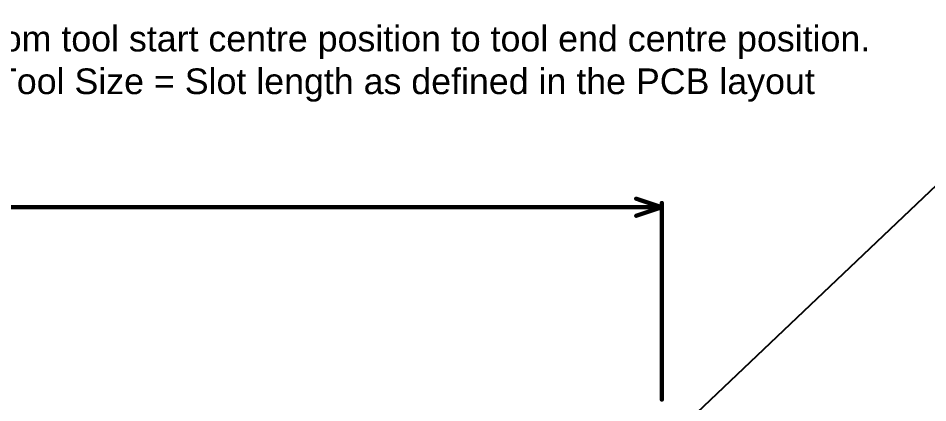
# Model space of a CAD drawing. Header units: inches. Extents: x 0 to 211, y 0 to 201.
# Drawn here: x 2.822 to 4.954, y 4.732 to 5.633 of the extents above; entities that cross this region are included whole.
import ezdxf

# ---------------------------------------------------------------- set-up
doc = ezdxf.new("R2010")
doc.units = ezdxf.units.IN
doc.header["$MEASUREMENT"] = 0
for name, color, linetype in [('Dimension', 6, 'Continuous'), ('Drill Drawing', 1, 'Continuous'), ('Top Solder', 216, 'Continuous')]:
    doc.layers.add(name, color=color, linetype=linetype)
doc.styles.add('Arial', font='', dxfattribs={"height": 0.2})
doc.styles.get('Arial').set_extended_font_data('Arial')

# ---------------------------------------------------------------- blocks, each defined once
blk = doc.blocks.new('EC21EFA_512_STD_54')
at = {"layer": 'Top Solder'}
blk.add_line((-0.2804, 0.3158), (197.0929, -207.7091), dxfattribs=at)

msp = doc.modelspace()

# ---------------------------------------------------------------- linework, layer by layer
at = {"layer": 'Dimension'}
for points in [[(4.2707, 5.21, 0.01, 0.01, 0), (4.3307, 5.19, 0.01, 0.01, 0)], [(4.3307, 4.7394, 0.01, 0.01, 0), (4.3307, 5.2, 0.01, 0.01, 0)], [(2.5952, 5.19, 0.01, 0.01, 0), (4.3307, 5.19, 0.01, 0.01, 0)], [(4.2707, 5.17, 0.01, 0.01, 0), (4.3307, 5.19, 0.01, 0.01, 0)]]:
    msp.add_lwpolyline(points, format="xyseb", dxfattribs=at)
for points in [[(4.2682, 5.21, 0.005, 0.005, 1), (4.2732, 5.21, 0.005, 0.005, 1)], [(4.3282, 5.2, 0.005, 0.005, 1), (4.3332, 5.2, 0.005, 0.005, 1)], [(4.3282, 5.19, 0.005, 0.005, 1), (4.3332, 5.19, 0.005, 0.005, 1)], [(4.3282, 5.19, 0.005, 0.005, 1), (4.3332, 5.19, 0.005, 0.005, 1)], [(4.3282, 5.19, 0.005, 0.005, 1), (4.3332, 5.19, 0.005, 0.005, 1)], [(4.2682, 5.17, 0.005, 0.005, 1), (4.2732, 5.17, 0.005, 0.005, 1)], [(4.3282, 4.7394, 0.005, 0.005, 1), (4.3332, 4.7394, 0.005, 0.005, 1)]]:
    msp.add_lwpolyline(points, format="xyseb", close=True, dxfattribs=at)

# ---------------------------------------------------------------- block references
at = {"rotation": 90}
msp.add_blockref('EC21EFA_512_STD_54', (3.2874, 3.622), dxfattribs=at)

# ---------------------------------------------------------------- texts
at = {"layer": 'Drill Drawing', "style": 'Arial'}
for s, p in [('= Calculated from tool start centre position to tool end centre position.', (2.2407, 5.555)), (' = Routed Path Length + Tool Size = Slot length as defined in the PCB layout', (1.8309, 5.4551))]:
    msp.add_text(s, height=0.06, dxfattribs=at).set_placement(p)

doc.saveas('drawing.dxf')
